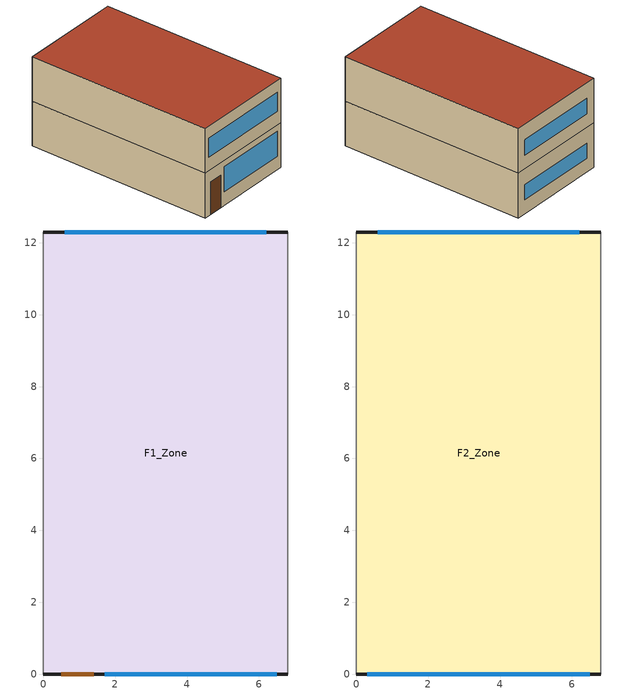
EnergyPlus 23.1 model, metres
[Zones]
F1_Zone
 floor ground (Slab): 0,12.3 6.8,12.3 6.8,0 0,0 z0
 wall outside (Exterior Wall): 0,0 6.8,0 / 6.8,12.3 0,12.3 z0:2.94
 wall adiabatic (Exterior Wall): 6.8,0 6.8,12.3 / 0,12.3 0,0 z0:2.94
 window (Window): 1.71,0 6.5,0 z0.9:2.53; 6.2,12.3 0.6,12.3 z0.9:1.9
 door (Exterior Door): 0.5,0 1.41,0 z0:2.13
F2_Zone
 floor to F1_Zone (Interior Floor): 0,12.3 6.8,12.3 6.8,0 0,0 z2.94
 wall outside (Exterior Wall): 0,0 6.8,0 / 6.8,12.3 0,12.3 z2.94:5.88
 wall adiabatic (Exterior Wall): 6.8,0 6.8,12.3 / 0,12.3 0,0 z2.94:5.88
 window (Window): 0.3,0 6.5,0 z3.84:5.1; 6.2,12.3 0.6,12.3 z3.84:4.84
 roof outside (Roof): 0,0 6.8,0 6.8,12.3 0,12.3 z5.88
[Building]
V21-rowhouse-chicago-M-spec: 0, Suburbs, 0.04, 0.4, FullExterior, 25, 6
[Site:Location]
Chicago IL: 41.98, -87.92, -6, 201
[Site:GroundTemperature:BuildingSurface]
10, 10, 10.9, 14, 16.7, 19.6, 21.1, 19.9, 18.1, 14.5, 11.4, 10
[SizingPeriod:DesignDay]
Chicago Ohare Intl Ap Ann Htg 99.6% Condns DB: 1, 21, WinterDesignDay, -20, 0, DefaultMultipliers, , Wetbulb, -20, , , , , 98934, 4.9, 270, No, No, No, ASHRAEClearSky, , , , , 0
Chicago Ohare Intl Ap Ann Clg .4% Condns DB=>MWB: 7, 21, SummerDesignDay, 33.3, 10.5, DefaultMultipliers, , Wetbulb, 23.7, , , , , 98934, 5.2, 230, No, No, No, ASHRAETau, , , 0.455, 2.05
[Material]
Batt insulation 140mm: MediumRough, 0.14, 0.045, 12, 960, 0.9, 0.6, 0.6
Carpet pad 12mm: MediumRough, 0.0127, 0.06, 288, 1380, 0.9, 0.6, 0.6
Cast concrete 200mm: MediumRough, 0.2, 1.73, 2243, 837, 0.9, 0.6, 0.6
Gypsum board 13mm: MediumRough, 0.0127, 0.16, 800, 1090, 0.9, 0.6, 0.6
OSB sheathing 12mm: MediumRough, 0.0127, 0.12, 640, 1210, 0.9, 0.6, 0.6
Plywood 16mm: MediumRough, 0.0159, 0.12, 544, 1210, 0.9, 0.6, 0.6
Roof membrane 10mm: MediumRough, 0.0095, 0.16, 1121, 1460, 0.9, 0.6, 0.6
Stucco 25mm: MediumRough, 0.025, 0.72, 1856, 840, 0.9, 0.6, 0.6
XPS board 50mm: MediumRough, 0.05, 0.029, 35, 1400, 0.9, 0.6, 0.6
Door panel: MediumSmooth, 0.045, 0.15, 600, 1630, 0.9, 0.6, 0.6
[Construction]
Exterior Wall: Stucco 25mm, XPS board 50mm, OSB sheathing 12mm, Batt insulation 140mm, Gypsum board 13mm
Roof: Roof membrane 10mm, Plywood 16mm, Batt insulation 140mm, Gypsum board 13mm
Slab: Cast concrete 200mm, Carpet pad 12mm
Interior Floor: Cast concrete 200mm
Window: Glazing
Exterior Door: Door panel
[WindowMaterial:SimpleGlazingSystem]
Glazing: 1.45, 0.3, 0.52
[Zone]
F1_Zone; F2_Zone: 0, 0, 0, 0, 1, 1, autocalculate, autocalculate, autocalculate, , , Yes
[People]
F1_Zone People: F1_Zone, Occupancy Schedule, People, 1, , , 0.3, autocalculate, Activity Schedule
F2_Zone People: F2_Zone, Occupancy Schedule, People, 1, , , 0.3, autocalculate, Activity Schedule
[Lights]
F1_Zone Lights: F1_Zone, Lighting Schedule, Watts/Area, , 4.43, , 0, 0.42, 0.18
F2_Zone Lights: F2_Zone, Lighting Schedule, Watts/Area, , 4.43, , 0, 0.42, 0.18
[ElectricEquipment]
F1_Zone Equipment: F1_Zone, Equipment Schedule, Watts/Area, , 4.56, , 0, 0.5, 0
F2_Zone Equipment: F2_Zone, Equipment Schedule, Watts/Area, , 4.56, , 0, 0.5, 0
[ZoneInfiltration:DesignFlowRate]
F1_Zone Infiltration: F1_Zone, Always On, AirChanges/Hour, , , , 0.24, 1, 0, 0, 0
F2_Zone Infiltration: F2_Zone, Always On, AirChanges/Hour, , , , 0.24, 1, 0, 0, 0
[HVACTemplate:Thermostat]
Thermostat: Heating Setpoint, , Cooling Setpoint
[HVACTemplate:Zone:Unitary]
F1_Zone: F1_Zone PSZ-HP, Thermostat, autosize, , , Flow/Person, 0.00236
F2_Zone: F2_Zone PSZ-HP, Thermostat, autosize, , , Flow/Person, 0.00236
[HVACTemplate:System:UnitaryHeatPump:AirToAir]
F1_Zone PSZ-HP: , F1_Zone, autosize, autosize, , , BlowThrough, 0.6, 500, 0.9, , SingleSpeedDX, , 12.8, autosize, autosize, 3.78, SingleSpeedDXHeatPump, , 45, autosize, 3.19, -8, , , , , Electric, , autosize, , , , autosize, autosize, , NoEconomizer
F2_Zone PSZ-HP: , F2_Zone, autosize, autosize, , , BlowThrough, 0.6, 500, 0.9, , SingleSpeedDX, , 12.8, autosize, autosize, 3.78, SingleSpeedDXHeatPump, , 45, autosize, 3.19, -8, , , , , Electric, , autosize, , , , autosize, autosize, , NoEconomizer
[Schedule:Compact]
Occupancy Schedule: Fraction, Through: 12/31, For: Weekdays SummerDesignDay WinterDesignDay, Until: 07:00, 1, Until: 08:00, 0.5, Until: 09:00, 0.3, Until: 17:00, 0.2, Until: 18:00, 0.6, Until: 19:00, 0.8, Until: 22:00, 0.9, Until: 24:00, 1, For: Saturday, Until: 08:00, 1, Until: 22:00, 0.8, Until: 24:00, 1, For: Sunday Holidays AllOtherDays, Until: 08:00, 1, Until: 22:00, 0.8, Until: 24:00, 1
Lighting Schedule: Fraction, Through: 12/31, For: Weekdays SummerDesignDay WinterDesignDay, Until: 06:00, 0.05, Until: 07:00, 0.3, Until: 08:00, 0.4, Until: 09:00, 0.2, Until: 17:00, 0.1, Until: 18:00, 0.4, Until: 19:00, 0.6, Until: 21:00, 0.8, Until: 22:00, 0.6, Until: 23:00, 0.3, Until: 24:00, 0.1, For: Saturday, Until: 07:00, 0.05, Until: 09:00, 0.3, Until: 17:00, 0.2, Until: 18:00, 0.5, Until: 19:00, 0.7, Until: 21:00, 0.8, Until: 22:00, 0.6, Until: 23:00, 0.3, Until: 24:00, 0.1, For: Sunday Holidays AllOtherDays, Until: 07:00, 0.05, Until: 09:00, 0.3, Until: 17:00, 0.2, Until: 18:00, 0.5, Until: 19:00, 0.7, Until: 21:00, 0.8, Until: 22:00, 0.6, Until: 23:00, 0.3, Until: 24:00, 0.1
Equipment Schedule: Fraction, Through: 12/31, For: Weekdays SummerDesignDay WinterDesignDay, Until: 06:00, 0.3, Until: 07:00, 0.5, Until: 08:00, 0.6, Until: 09:00, 0.4, Until: 17:00, 0.3, Until: 18:00, 0.6, Until: 20:00, 0.8, Until: 21:00, 0.7, Until: 22:00, 0.6, Until: 23:00, 0.5, Until: 24:00, 0.4, For: Saturday, Until: 07:00, 0.3, Until: 22:00, 0.6, Until: 23:00, 0.5, Until: 24:00, 0.4, For: Sunday Holidays AllOtherDays, Until: 07:00, 0.3, Until: 22:00, 0.6, Until: 23:00, 0.5, Until: 24:00, 0.4
Activity Schedule: Any Number, Through: 12/31, For: AllDays, Until: 24:00, 120
Always On: Fraction, Through: 12/31, For: AllDays, Until: 24:00, 1
Heating Setpoint: Temperature, Through: 12/31, For: AllDays, Until: 24:00, 20.3
Cooling Setpoint: Temperature, Through: 12/31, For: AllDays, Until: 24:00, 25.4
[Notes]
source: assumed (half the monthly mean air temperature plus 9 C)
